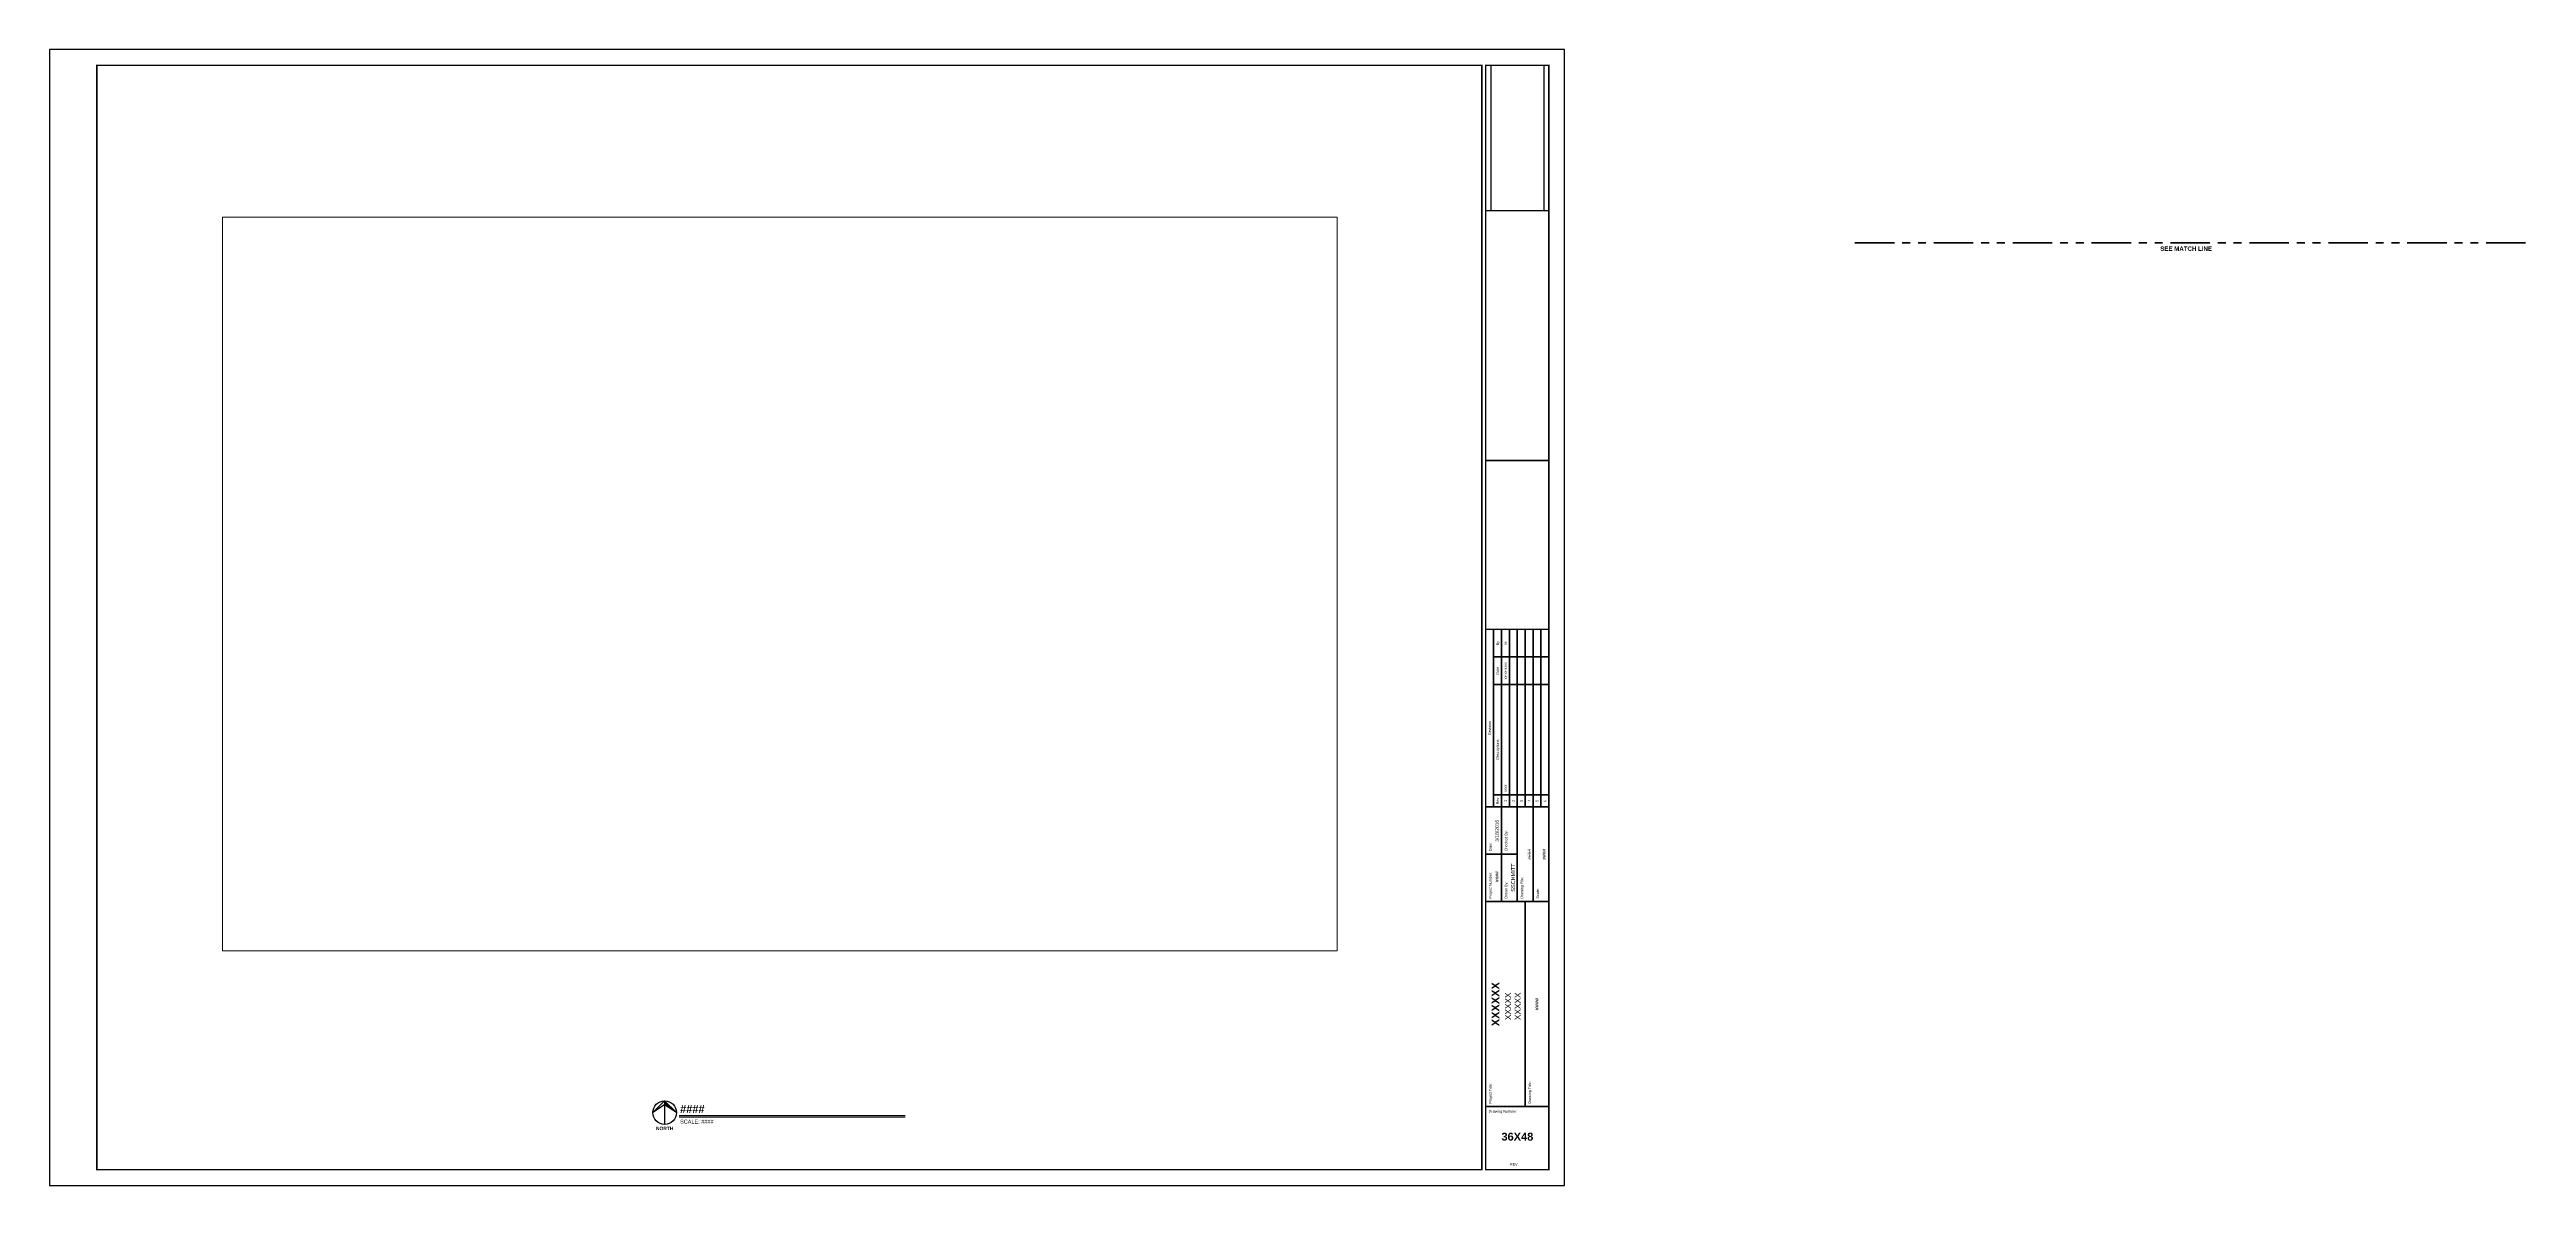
# Paper-space layout '36x48' of a CAD drawing. Header units: inches. Extents: x 0 to 78.5, y 0 to 36.
import ezdxf
from ezdxf.enums import TextEntityAlignment as Align

# ---------------------------------------------------------------- set-up
doc = ezdxf.new("R2010")
doc.units = ezdxf.units.IN
doc.header["$MEASUREMENT"] = 0
doc.linetypes.add('PHANTOM', pattern=[2.5, 1.25, -0.25, 0.25, -0.25, 0.25, -0.25])
for name, color, linetype in [('-x-VPORTS', 250, 'Continuous'), ('Schedule-Note', 7, 'Continuous'), ('X-BORD 30x42$0$Bord-Line', 1, 'Continuous'), ('X-BORD 30x42$0$Bord-Text', 29, 'Continuous'), ('X-BORD 30x42$0$Bord-Text2', 250, 'Continuous')]:
    doc.layers.add(name, color=color, linetype=linetype)
doc.layers.add('CW Match Lines', color=7, linetype='PHANTOM', lineweight=100)
doc.layers.add('Schedule-Border', color=7, linetype='Continuous', lineweight=80)
doc.styles.add('1-4 BOLD', font='arialbd.ttf', dxfattribs={"height": 0.25})
doc.styles.add('1-8 REGULAR', font='arial.ttf', dxfattribs={"height": 0.125})
doc.styles.add('10PTB', font='arialbd.ttf', dxfattribs={"height": 0.139})
doc.styles.add('10pti', font='arial.ttf')
doc.styles.add('16PTB', font='arialbd.ttf', dxfattribs={"height": 0.25})
doc.styles.add('8PTB', font='arialbd.ttf', dxfattribs={"height": 0.111})
picture_1 = doc.add_image_def('image1.tif', size_in_pixel=(1243, 451))

# ---------------------------------------------------------------- blocks, each defined once
blk = doc.blocks.new('werwrwrwr')
at = {"layer": 'X-BORD 30x42$0$Bord-Text', "style": '16PTB'}
blk.add_attdef('LAYOUT', text='', height=0.25, dxfattribs=at).set_placement((1.003, 0.922), align=Align.CENTER)
blk = doc.blocks.new('1231qwqaeq')
at = {"layer": 'X-BORD 30x42$0$Bord-Text', "style": '10pti'}
blk.add_attdef('SHEET_TITLE_001', (-0.319, 3.053), '', height=0.125, rotation=90, dxfattribs=at)
blk = doc.blocks.new('asda')
at = {"layer": 'X-BORD 30x42$0$Bord-Text', "style": '10pti'}
blk.add_attdef('DATE', text='', height=0.111, rotation=90, dxfattribs=at).set_placement((-0.065, 0.74), align=Align.CENTER)
blk = doc.blocks.new('asdasdasdasdq')
at = {"layer": 'X-BORD 30x42$0$Bord-Text', "style": '10pti'}
blk.add_attdef('SUBSET', text='', height=0.111, rotation=90, dxfattribs=at).set_placement((-0.055, 1.495), align=Align.CENTER)
blk = doc.blocks.new('sdasdasdasd')
at = {"layer": 'X-BORD 30x42$0$Bord-Text', "style": '10pti'}
blk.add_attdef('DRAWN', text='', height=0.125, rotation=90, dxfattribs=at).set_placement((-0.036, 0.756), align=Align.CENTER)
blk = doc.blocks.new('North-X')
blk.add_circle((0.375, 0), 0.375)
at = {"style": '8PTB'}
blk.add_text('NORTH', height=0.1112, dxfattribs=at).set_placement((0.375, -0.5), align=Align.MIDDLE)
blk = doc.blocks.new('North Arrow')
blk.add_line((-0.375, 0), (0.375, 0))
for points in [[(0, 0.375), (-0.375, 0), (0, -0.375)], [(0, 0.375), (-0.25, 0), (0, -0.375)]]:
    blk.add_lwpolyline(points)
blk.add_solid([(0, 0.375), (-0.375, 0), (-0.25, 0)])
blk = doc.blocks.new('*U117')
at = {"layer": 'X-BORD 30x42$0$Bord-Text2'}
blk.add_line((-7.161, 0), (0, 0), dxfattribs=at)
at = {"layer": 'X-BORD 30x42$0$Bord-Text2', "lineweight": 0}
blk.add_line((-7.161, -0.062), (0.005, -0.062), dxfattribs=at)
at = {"layer": 'X-BORD 30x42$0$Bord-Text2', "style": '1-8 REGULAR'}
blk.add_text('SCALE:', height=0.125, dxfattribs=at).set_placement((-7.129, -0.261))
at = {"layer": 'X-BORD 30x42$0$Bord-Text2', "style": '1-4 BOLD'}
blk.add_attdef('TITLE3', text='', height=0.25, dxfattribs=at).set_placement((-7.129, 1.078), align=Align.TOP_LEFT)
at = {"layer": 'X-BORD 30x42$0$Bord-Text2'}
for tag, p, height, style in [('TITLE2', (-7.129, 0.453), 0.25, '1-4 BOLD'), ('TITLE1', (-7.129, 0.078), 0.25, '1-4 BOLD'), ('SCALE', (-6.458, -0.261), 0.125, '1-8 REGULAR')]:
    blk.add_attdef(tag, p, '', height=height, dxfattribs=dict(at, style=style))
at = {"layer": 'X-BORD 30x42$0$Bord-Text2', "style": '1-8 REGULAR'}
blk.add_attdef('MEP', text='', height=0.125, dxfattribs=at).set_placement((-0.031, -0.198), align=Align.MIDDLE_RIGHT)

psp = doc.layouts.new('36x48')

# ---------------------------------------------------------------- linework, layer by layer
psp.add_lwpolyline([(48, 0), (48, 36), (0, 36), (0, 0)], close=True)
at = {"layer": 'CW Match Lines'}
psp.add_lwpolyline([(57.196, 29.873), (78.473, 29.873)], dxfattribs=at)
at = {"layer": 'Schedule-Border'}
for p, q in [((45.5, 22.98), (47.5, 22.98)), ((45.75, 17.625), (45.75, 12)), ((46, 17.625), (46, 9)), ((46.25, 17.625), (46.25, 12)), ((46.5, 17.625), (46.5, 9)), ((46.75, 17.625), (46.75, 12)), ((47, 17.625), (47, 9)), ((47.25, 17.625), (47.25, 12)), ((47.5, 16.75), (45.75, 16.75)), ((47.5, 15.875), (45.75, 15.875)), ((45.75, 12.375), (47.5, 12.375)), ((46.5, 10.5), (45.5, 10.5))]:
    psp.add_line(p, q, dxfattribs=at)
at = {"layer": 'X-BORD 30x42$0$Bord-Line', "const_width": 0.05}
for points in [[(1.5, 0.5), (1.5, 35.5), (45.375, 35.5), (45.375, 0.5)], [(45.5, 0.5), (45.5, 35.5), (47.5, 35.5), (47.5, 0.5)], [(45.5, 30.893), (45.5, 22.98), (47.5, 22.98), (47.5, 30.893)], [(45.5, 17.625), (45.5, 22.98), (47.5, 22.98), (47.5, 17.625)], [(45.5, 12), (45.5, 17.625), (47.5, 17.625), (47.5, 12)], [(45.5, 9), (45.5, 12), (47.5, 12), (47.5, 9)], [(45.5, 2.5), (45.5, 9), (46.75, 9), (46.75, 2.5)], [(46.75, 2.5), (46.75, 9), (47.5, 9), (47.5, 2.5)], [(45.5, 0.5), (45.5, 2.5), (47.5, 2.5), (47.5, 0.5)]]:
    psp.add_lwpolyline(points, close=True, dxfattribs=at)

# ---------------------------------------------------------------- block references
at = {"layer": 'Schedule-Note'}
ref = psp.add_blockref('asda', (45.978, 10.5), dxfattribs=at)
ref.add_attrib('DATE', '3/18/2016', dxfattribs={"layer": 'X-BORD 30x42$0$Bord-Text2', "height": 0.111, "rotation": 90, "style": '10pti'}).set_placement((45.913, 11.24), align=Align.CENTER)
ref = psp.add_blockref('asdasdasdasdq', (46.991, 9), dxfattribs=at)
ref.add_attrib('SUBSET', '####', dxfattribs={"layer": 'X-BORD 30x42$0$Bord-Text2', "height": 0.111, "rotation": 90, "style": '10pti'}).set_placement((46.936, 10.495), align=Align.CENTER)
ref = psp.add_blockref('asdasdasdasdq', (47.468, 9), dxfattribs=at)
ref.add_attrib('SUBSET', '####', dxfattribs={"layer": 'X-BORD 30x42$0$Bord-Text2', "height": 0.111, "rotation": 90, "style": '10pti'}).set_placement((47.413, 10.495), align=Align.CENTER)
ref = psp.add_blockref('asda', (45.978, 9.046), dxfattribs=at)
ref.add_attrib('DATE', '####', dxfattribs={"layer": 'X-BORD 30x42$0$Bord-Text2', "height": 0.111, "rotation": 90, "style": '10pti'}).set_placement((45.913, 9.786), align=Align.CENTER)
ref = psp.add_blockref('sdasdasdasd', (46.466, 9), dxfattribs=at)
ref.add_attrib('DRAWN', 'SSCHMITT', dxfattribs={"layer": 'X-BORD 30x42$0$Bord-Text2', "height": 0.125, "rotation": 90, "style": '10pti'}).set_placement((46.43, 9.756), align=Align.CENTER)
ref = psp.add_blockref('1231qwqaeq', (47.5, 2.5), dxfattribs=at)
ref.add_attrib('SHEET_TITLE_001', '####', (47.181, 5.553), dxfattribs={"layer": 'X-BORD 30x42$0$Bord-Text2', "height": 0.125, "rotation": 90, "style": '10pti'})
ref = psp.add_blockref('werwrwrwr', (45.5, 0.5), dxfattribs=at)
ref.add_attrib('LAYOUT', '36X48', dxfattribs={"layer": 'X-BORD 30x42$0$Bord-Text2', "height": 0.25, "style": '16PTB'}).set_placement((46.503, 1.422), align=Align.CENTER)
at = {"layer": 'X-BORD 30x42$0$Bord-Text2'}
psp.add_blockref('North-X', (19.113, 2.309), dxfattribs=at)
at = {"layer": 'X-BORD 30x42$0$Bord-Text2', "rotation": 270}
psp.add_blockref('North Arrow', (19.488, 2.309), dxfattribs=at)
at = {"layer": 'X-BORD 30x42$0$Bord-Text2'}
ref = psp.add_blockref('*U117', (27.106, 2.222), dxfattribs=at)
ref.add_attrib('TITLE1', '####', (19.977, 2.301), dxfattribs={"height": 0.25, "style": '1-4 BOLD'})
ref.add_attrib('SCALE', '####', (20.649, 1.962), dxfattribs={"height": 0.125, "style": '1-8 REGULAR'})

# ---------------------------------------------------------------- texts
at = {"layer": 'CW Match Lines', "style": '10PTB'}
psp.add_text('SEE MATCH LINE', height=0.139, dxfattribs=at).set_placement((67.691, 29.758), align=Align.TOP_CENTER)
at = {"layer": 'Schedule-Border', "style": '10pti'}
for s, height, p in [('By', 0.0833, (45.875, 17.187)), ('xx', 0.0834, (46.125, 17.187)), ('xx-xx-xxxx', 0.0834, (46.125, 16.312)), ('Date', 0.0833, (45.875, 16.312)), ('Revision', 0.0833, (45.625, 14.5)), ('Descriptions', 0.08333, (45.875, 13.812)), ('Rev', 0.0833, (45.875, 12.187)), ('1', 0.0833, (46.125, 12.187)), ('2', 0.0833, (46.375, 12.187)), ('3', 0.0833, (46.625, 12.187)), ('4', 0.0833, (46.875, 12.187)), ('5', 0.0833, (47.125, 12.187)), ('6', 0.0833, (47.375, 12.187))]:
    psp.add_text(s, height=height, rotation=90, dxfattribs=at).set_placement(p, align=Align.MIDDLE_CENTER)
psp.add_text('xxxx', height=0.0834, rotation=90, dxfattribs=at).set_placement((46.125, 12.469), align=Align.MIDDLE_LEFT)
at = {"layer": 'Schedule-Note', "style": '10pti'}
for s, height, p in [('Checked By:', 0.08333, (46.187, 10.594)), ('Date:', 0.0833, (45.687, 10.594)), ('Project Number:', 0.08333, (45.687, 9.094)), ('Drawn By:', 0.0833, (46.187, 9.094)), ('Drawing File:', 0.08333, (46.687, 9.094)), ('Scale:', 0.0833, (47.187, 9.094)), ('Project Title:', 0.08333, (45.687, 2.594)), ('Drawing Title:', 0.08333, (46.937, 2.594))]:
    psp.add_text(s, height=height, rotation=90, dxfattribs=at).set_placement(p)
at = {"layer": 'Schedule-Note'}
for s, height, style, p in [('XXXXXX', 0.25, '16PTB', (45.934, 5.745)), ('XXXXX', 0.1875, '10pti', (46.3, 5.679)), ('XXXXX', 0.1875, '10pti', (46.608, 5.679))]:
    psp.add_text(s, height=height, rotation=90, dxfattribs=dict(at, style=style)).set_placement(p, align=Align.CENTER)
at = {"layer": 'Schedule-Note', "style": '10pti'}
for s, height, p in [('Drawing Number', 0.08333, (45.594, 2.312)), ('REV.', 0.0833, (46.269, 0.625))]:
    psp.add_text(s, height=height, dxfattribs=at).set_placement(p)

# ---------------------------------------------------------------- pictures from other files: only their frames are drawn
at = {"layer": 'Schedule-Note'}
image = psp.add_image(picture_1, insert=(47.344, 30.893), size_in_units=(4.607, 1.671), rotation=90, dxfattribs=at)
image.dxf.flags = 7

# ---------------------------------------------------------------- viewports
at = {"layer": '-x-VPORTS'}
psp.add_viewport(center=(23.14, 19.063), size=(35.317, 23.24905), view_center_point=(1529.593, -652.921), view_height=1115.9543, dxfattribs=at)

doc.saveas('drawing.dxf')
